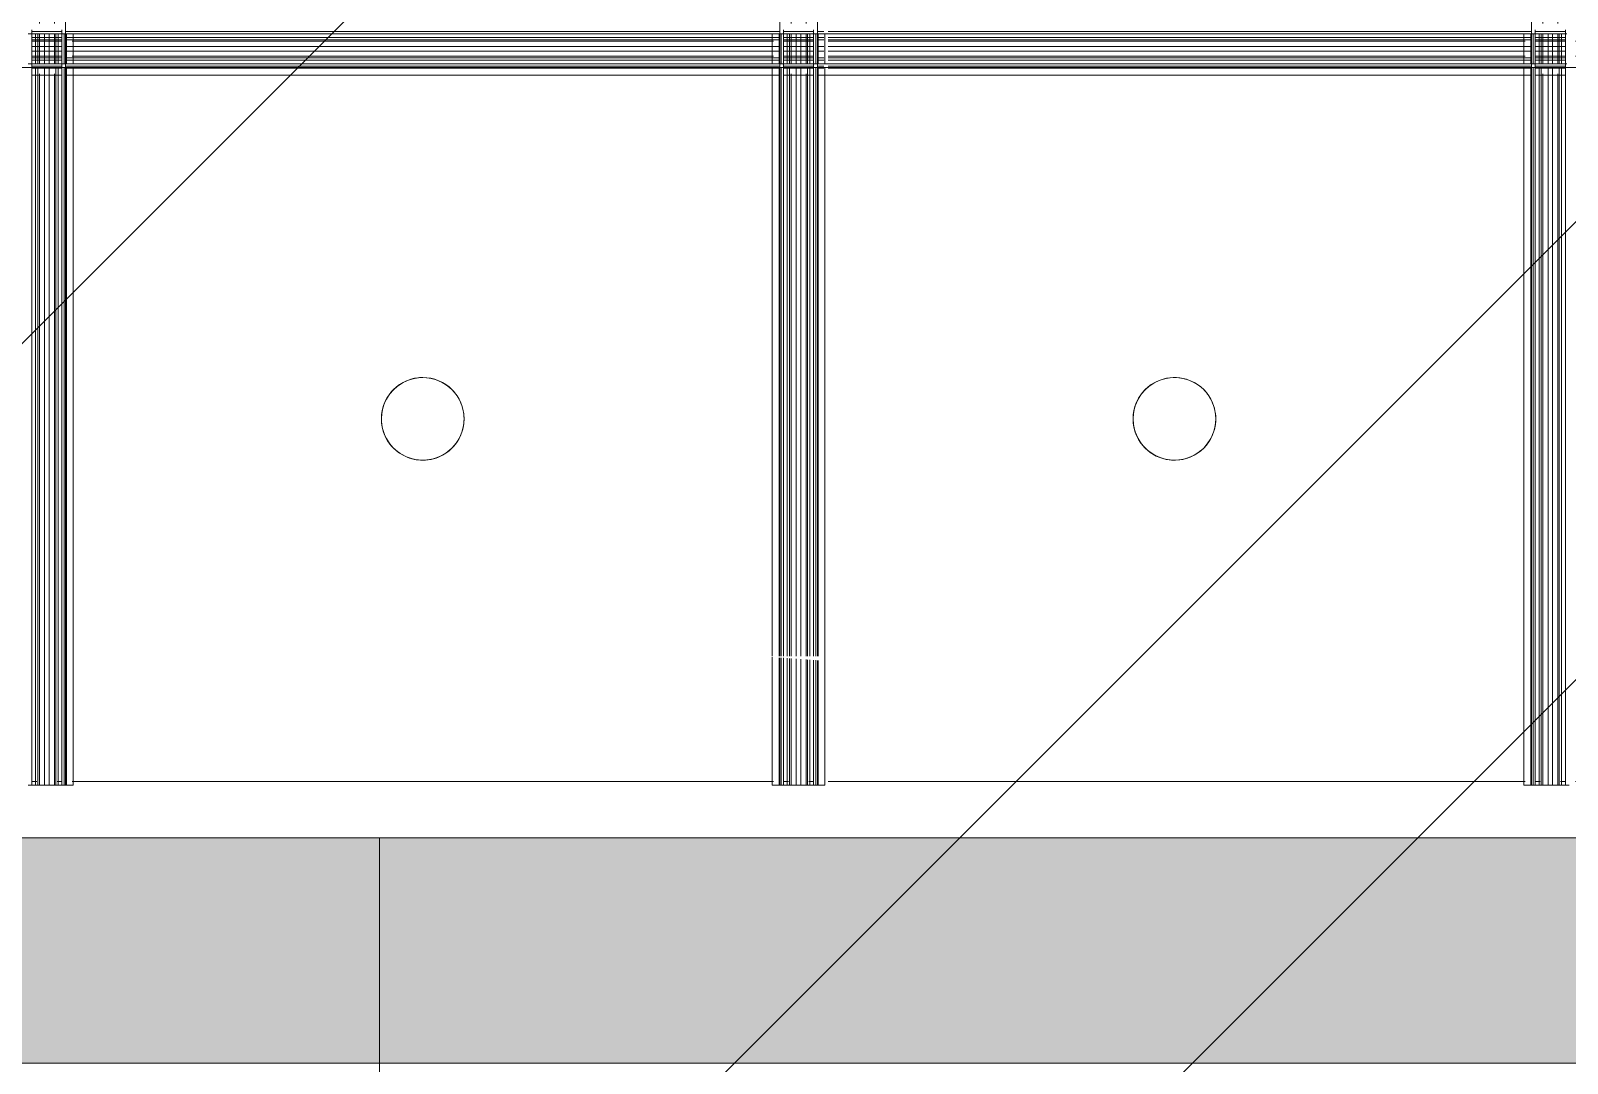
# Model space of a CAD drawing. Header units: millimetres. Extents: x -57519 to 497916, y -349472 to 446842.
# Drawn here: x 321881 to 323925, y 31307 to 32681 of the extents above; entities that cross this region are included whole.
import ezdxf

# ---------------------------------------------------------------- set-up
doc = ezdxf.new("R2010")
doc.units = ezdxf.units.MM
for name, color, linetype, lineweight in [('A-CLNG', 13, 'Continuous', 5), ('A-DETL-GENF', 92, 'Continuous', 5), ('A-FLOR', 192, 'Continuous', 5), ('A-GLAZ-CURT', 52, 'Continuous', 20), ('A-WALL', 113, 'Continuous', 20), ('A-WALL-PATT', 111, 'Continuous', 20), ('E-LITE-EQPM', 33, 'Continuous', 5)]:
    doc.layers.add(name, color=color, linetype=linetype, lineweight=lineweight)

# ---------------------------------------------------------------- blocks, each defined once
blk = doc.blocks.new('DLN_Face Base lighting-01 - 110mm _R_-V203-SITE COVERAGE')
at = {"layer": 'E-LITE-EQPM'}
for start, end in [(105, 180), (120, 150), (90, 120), (15, 105), (65.7587, 90), (30, 60), (150, 165), (360, 30), (165, 180), (360, 15), (180, 195), (180, 195), (195, 225), (195, 225), (300, 360), (330, 360), (225, 255), (225, 270), (270, 315), (315, 330), (255, 294.2413)]:
    blk.add_arc((0, 0), 55, start, end, dxfattribs=at)
blk = doc.blocks.new('DLN_Face Base lighting-01 - 110mm _R_-V204-SITE COVERAGE')
at = {"layer": 'E-LITE-EQPM'}
for start, end in [(360, 180), (120, 150), (30, 120), (150, 180), (360, 30), (180, 210), (180, 360), (300, 360), (210, 225), (225, 300)]:
    blk.add_arc((0, 0), 55, start, end, dxfattribs=at)
blk = doc.blocks.new('System Panel - C4 Expanded Metal Mesh-V371-SITE COVERAGE')
at = {"layer": 'A-GLAZ-CURT', "lineweight": 5}
for p, q in [((72149.3, 32637.5), (72149.3, 32644)), ((72149.3, 32644), (72149.3, 32637.5)), ((72152.8, 32647.5), (72159.3, 32647.5)), ((72159.3, 32647.5), (72152.8, 32647.5)), ((72172.8, 32647.5), (73105.8, 32647.5)), ((73105.8, 32647.5), (72172.8, 32647.5)), ((73119.3, 32647.5), (73125.8, 32647.5)), ((73125.8, 32647.5), (73119.3, 32647.5)), ((73129.3, 32644), (73129.3, 32637.5)), ((73129.3, 32637.5), (73129.3, 32644)), ((72149.3, 31682.5), (72149.3, 32624)), ((72149.3, 32624), (72149.3, 31682.5)), ((73129.3, 32624), (73129.3, 31682.5)), ((73129.3, 31682.5), (73129.3, 32624)), ((72159.3, 31682.5), (72152.8, 31682.5)), ((72152.8, 31682.5), (72159.3, 31682.5)), ((73105.8, 31682.5), (72172.8, 31682.5)), ((72172.8, 31682.5), (73105.8, 31682.5)), ((73125.8, 31682.5), (73119.3, 31682.5)), ((73119.3, 31682.5), (73125.8, 31682.5))]:
    blk.add_line(p, q, dxfattribs=at)
for start, end in [(0, 180), (30, 135), (135, 180), (0, 30), (180, 0), (180, 225), (285, 0), (225, 285)]:
    blk.add_arc((72639.3, 32165), 55, start, end, dxfattribs=at)
blk = doc.blocks.new('System Panel - C4 Expanded Metal Mesh-V372-SITE COVERAGE')
at = {"layer": 'A-GLAZ-CURT', "lineweight": 5}
for p, q in [((72149.3, 33707.5), (72149.3, 33732.5)), ((72149.3, 33732.5), (72149.3, 33707.5)), ((73129.3, 33732.5), (73129.3, 33707.5)), ((73129.3, 33707.5), (73129.3, 33732.5)), ((72149.3, 33632.5), (72149.3, 33707.5)), ((72149.3, 33707.5), (72149.3, 33632.5)), ((73129.3, 33707.5), (73129.3, 33632.5)), ((73129.3, 33632.5), (73129.3, 33707.5)), ((72149.3, 32691), (72149.3, 33632.5)), ((72149.3, 33632.5), (72149.3, 32691)), ((73129.3, 33632.5), (73129.3, 32691)), ((73129.3, 32691), (73129.3, 33632.5)), ((72149.3, 32671), (72149.3, 32677.5)), ((72149.3, 32677.5), (72149.3, 32671)), ((72159.3, 32667.5), (72152.8, 32667.5)), ((72152.8, 32667.5), (72159.3, 32667.5)), ((73105.8, 32667.5), (72172.8, 32667.5)), ((72172.8, 32667.5), (73105.8, 32667.5)), ((73125.8, 32667.5), (73119.3, 32667.5)), ((73119.3, 32667.5), (73125.8, 32667.5)), ((73129.3, 32677.5), (73129.3, 32671)), ((73129.3, 32671), (73129.3, 32677.5))]:
    blk.add_line(p, q, dxfattribs=at)
for start, end in [(0, 180), (0, 180), (180, 0), (180, 0)]:
    blk.add_arc((72639.3, 33150), 55, start, end, dxfattribs=at)
blk = doc.blocks.new('System Panel - C4 Expanded Metal Mesh-V373-SITE COVERAGE')
at = {"layer": 'A-GLAZ-CURT', "lineweight": 5}
for p, q in [((73149.3, 32637.5), (73149.3, 32644)), ((73149.3, 32644), (73149.3, 32637.5)), ((73152.8, 32647.5), (73159.3, 32647.5)), ((73159.3, 32647.5), (73152.8, 32647.5)), ((73172.8, 32647.5), (74105.8, 32647.5)), ((74105.8, 32647.5), (73172.8, 32647.5)), ((74119.3, 32647.5), (74125.8, 32647.5)), ((74125.8, 32647.5), (74119.3, 32647.5)), ((74129.3, 32644), (74129.3, 32637.5)), ((74129.3, 32637.5), (74129.3, 32644)), ((73149.3, 31682.5), (73149.3, 32624)), ((73149.3, 32624), (73149.3, 31682.5)), ((74129.3, 32624), (74129.3, 31849.1)), ((74129.3, 31849.1), (74129.3, 32624)), ((74129.3, 31846.1), (74129.3, 31682.5)), ((74129.3, 31682.5), (74129.3, 31846.1)), ((73159.3, 31682.5), (73152.8, 31682.5)), ((73152.8, 31682.5), (73159.3, 31682.5)), ((74105.8, 31682.5), (73172.8, 31682.5)), ((73172.8, 31682.5), (74105.8, 31682.5)), ((74125.8, 31682.5), (74119.3, 31682.5)), ((74119.3, 31682.5), (74125.8, 31682.5))]:
    blk.add_line(p, q, dxfattribs=at)
for start, end in [(0, 180), (0, 180), (180, 0), (180, 0)]:
    blk.add_arc((73639.3, 32165), 55, start, end, dxfattribs=at)
blk = doc.blocks.new('System Panel - C4 Expanded Metal Mesh-V370-SITE COVERAGE')
at = {"layer": 'A-GLAZ-CURT', "lineweight": 5}
for p, q in [((69149.3, 33707.5), (69149.3, 33732.5)), ((69149.3, 33732.5), (69149.3, 33707.5)), ((70129.3, 33732.5), (70129.3, 33707.5)), ((70129.3, 33707.5), (70129.3, 33732.5)), ((69149.3, 33632.5), (69149.3, 33707.5)), ((69149.3, 33707.5), (69149.3, 33632.5)), ((70129.3, 33707.5), (70129.3, 33632.5)), ((70129.3, 33632.5), (70129.3, 33707.5)), ((69149.3, 32691), (69149.3, 33632.5)), ((69149.3, 33632.5), (69149.3, 32691)), ((70129.3, 33632.5), (70129.3, 32691)), ((70129.3, 32691), (70129.3, 33632.5)), ((69149.3, 32671), (69149.3, 32677.5)), ((69149.3, 32677.5), (69149.3, 32671)), ((69159.3, 32667.5), (69152.8, 32667.5)), ((69152.8, 32667.5), (69159.3, 32667.5)), ((70105.8, 32667.5), (69172.8, 32667.5)), ((69172.8, 32667.5), (70105.8, 32667.5)), ((70125.8, 32667.5), (70119.3, 32667.5)), ((70119.3, 32667.5), (70125.8, 32667.5)), ((70129.3, 32677.5), (70129.3, 32671)), ((70129.3, 32671), (70129.3, 32677.5))]:
    blk.add_line(p, q, dxfattribs=at)
for start, end in [(0, 180), (0, 180), (180, 0), (180, 0)]:
    blk.add_arc((69639.3, 33150), 55, start, end, dxfattribs=at)
blk = doc.blocks.new('System Panel - C4 Expanded Metal Mesh-V374-SITE COVERAGE')
at = {"layer": 'A-GLAZ-CURT', "lineweight": 5}
for p, q in [((74149.3, 32637.5), (74149.3, 32644)), ((74149.3, 32644), (74149.3, 32637.5)), ((74152.8, 32647.5), (74159.3, 32647.5)), ((74159.3, 32647.5), (74152.8, 32647.5)), ((74178.5, 32647.5), (75105.8, 32647.5)), ((75105.8, 32647.5), (74178.5, 32647.5)), ((75119.3, 32647.5), (75125.8, 32647.5)), ((75125.8, 32647.5), (75119.3, 32647.5)), ((75129.3, 32644), (75129.3, 32637.5)), ((75129.3, 32637.5), (75129.3, 32644)), ((74149.3, 31849.1), (74149.3, 32624)), ((74149.3, 32624), (74149.3, 31849.1)), ((75129.3, 32624), (75129.3, 31682.5)), ((75129.3, 31682.5), (75129.3, 32624)), ((74149.3, 31682.5), (74149.3, 31844.7)), ((74149.3, 31844.7), (74149.3, 31682.5)), ((74159.3, 31682.5), (74152.8, 31682.5)), ((74152.8, 31682.5), (74159.3, 31682.5)), ((75105.8, 31682.5), (74178.5, 31682.5)), ((74178.5, 31682.5), (75105.8, 31682.5)), ((75125.8, 31682.5), (75119.3, 31682.5)), ((75119.3, 31682.5), (75125.8, 31682.5))]:
    blk.add_line(p, q, dxfattribs=at)
for start, end in [(0, 180), (0, 180), (180, 0), (180, 0)]:
    blk.add_arc((74639.3, 32165), 55, start, end, dxfattribs=at)
blk = doc.blocks.new('System Panel - C4 Expanded Metal Mesh-V375-SITE COVERAGE')
at = {"layer": 'A-GLAZ-CURT', "lineweight": 5}
for p, q in [((74149.3, 33707.5), (74149.3, 33732.5)), ((74149.3, 33732.5), (74149.3, 33707.5)), ((75129.3, 33732.5), (75129.3, 33707.5)), ((75129.3, 33707.5), (75129.3, 33732.5)), ((74149.3, 33632.5), (74149.3, 33707.5)), ((74149.3, 33707.5), (74149.3, 33632.5)), ((75129.3, 33707.5), (75129.3, 33632.5)), ((75129.3, 33632.5), (75129.3, 33707.5)), ((74149.3, 32691), (74149.3, 33632.5)), ((74149.3, 33632.5), (74149.3, 32691)), ((75129.3, 33632.5), (75129.3, 32691)), ((75129.3, 32691), (75129.3, 33632.5)), ((74149.3, 32671), (74149.3, 32677.5)), ((74149.3, 32677.5), (74149.3, 32671)), ((74159.3, 32667.5), (74152.8, 32667.5)), ((74152.8, 32667.5), (74159.3, 32667.5)), ((75105.8, 32667.5), (74178.5, 32667.5)), ((74178.5, 32667.5), (75105.8, 32667.5)), ((75125.8, 32667.5), (75119.3, 32667.5)), ((75119.3, 32667.5), (75125.8, 32667.5)), ((75129.3, 32677.5), (75129.3, 32671)), ((75129.3, 32671), (75129.3, 32677.5))]:
    blk.add_line(p, q, dxfattribs=at)
for start, end in [(360, 180), (0, 180), (180, 0), (180, 0)]:
    blk.add_arc((74639.3, 33150), 55, start, end, dxfattribs=at)
blk = doc.blocks.new('System Panel - C4 Expanded Metal Mesh-V376-SITE COVERAGE')
at = {"layer": 'A-GLAZ-CURT', "lineweight": 5}
for p, q in [((75149.3, 32637.5), (75149.3, 32644)), ((75149.3, 32644), (75149.3, 32637.5)), ((75152.8, 32647.5), (75159.3, 32647.5)), ((75159.3, 32647.5), (75152.8, 32647.5)), ((75172.8, 32647.5), (75889.3, 32647.5)), ((75889.3, 32647.5), (75172.8, 32647.5)), ((75149.3, 31682.5), (75149.3, 32624)), ((75149.3, 32624), (75149.3, 31682.5)), ((75159.3, 31682.5), (75152.8, 31682.5)), ((75152.8, 31682.5), (75159.3, 31682.5)), ((75297.5, 31682.5), (75172.8, 31682.5)), ((75172.8, 31682.5), (75297.5, 31682.5)), ((75889.3, 31682.5), (75301.8, 31682.5)), ((75301.8, 31682.5), (75889.3, 31682.5))]:
    blk.add_line(p, q, dxfattribs=at)
for start, end in [(0, 180), (0, 180), (180, 0), (180, 0)]:
    blk.add_arc((75639.3, 32165), 55, start, end, dxfattribs=at)
blk = doc.blocks.new('System Panel - C4 Expanded Metal Mesh-V377-SITE COVERAGE')
at = {"layer": 'A-GLAZ-CURT', "lineweight": 5}
for p, q in [((75149.3, 33707.5), (75149.3, 33732.5)), ((75149.3, 33732.5), (75149.3, 33707.5)), ((75149.3, 33632.5), (75149.3, 33707.5)), ((75149.3, 33707.5), (75149.3, 33632.5)), ((75149.3, 32691), (75149.3, 33632.5)), ((75149.3, 33632.5), (75149.3, 32691)), ((75149.3, 32671), (75149.3, 32677.5)), ((75149.3, 32677.5), (75149.3, 32671)), ((75159.3, 32667.5), (75152.8, 32667.5)), ((75152.8, 32667.5), (75159.3, 32667.5)), ((75581.9, 32667.5), (75172.8, 32667.5)), ((75172.8, 32667.5), (75581.9, 32667.5)), ((75889.3, 32667.5), (75582.6, 32667.5)), ((75582.6, 32667.5), (75889.3, 32667.5))]:
    blk.add_line(p, q, dxfattribs=at)
for start, end in [(360, 180), (0, 180), (180, 0), (180, 0)]:
    blk.add_arc((75639.3, 33150), 55, start, end, dxfattribs=at)
blk = doc.blocks.new('Ceilings 8 - Ceilings 8-14169185-SITE COVERAGE')
at = {"layer": 'A-CLNG'}
for p, q in [((73164.3, 31677.5), (73164.3, 33732.5)), ((74114.3, 31849.1), (74114.3, 33732.5)), ((74164.3, 31849.1), (74164.3, 33732.5)), ((75114.3, 31677.5), (75114.3, 33732.5)), ((73114.3, 32677.5), (73164.3, 32677.5)), ((73164.3, 32677.5), (73114.3, 32677.5)), ((73119.3, 32632.5), (73119.3, 32682.5)), ((73119.3, 32632.5), (73119.3, 32682.5)), ((73125.8, 32680.5), (73119.3, 32680.5)), ((73125.8, 32672.5), (73119.3, 32672.5)), ((73119.3, 32669.5), (73159.3, 32669.5)), ((73125.8, 32669.5), (73119.3, 32669.5)), ((73125.8, 32667.5), (73119.3, 32667.5)), ((73125.8, 32667.5), (73119.3, 32667.5)), ((73124.3, 32671), (73124.3, 32677.5)), ((73124.3, 32644), (73124.3, 32671)), ((73124.3, 32667.5), (73124.3, 32647.5)), ((73152.8, 32680.5), (73125.8, 32680.5)), ((73152.8, 32672.5), (73125.8, 32672.5)), ((73152.8, 32669.5), (73125.8, 32669.5)), ((73152.8, 32667.5), (73125.8, 32667.5)), ((73127.3, 32637.5), (73127.3, 32677.5)), ((73127.3, 32671), (73127.3, 32677.5)), ((73127.3, 32644), (73127.3, 32671)), ((73129.3, 32671), (73129.3, 32677.5)), ((73129.3, 32671), (73129.3, 32677.5)), ((73149.3, 32672.5), (73129.3, 32672.5)), ((73129.3, 32644), (73129.3, 32671)), ((73129.3, 32647.5), (73129.3, 32667.5)), ((73149.3, 32667.5), (73129.3, 32667.5)), ((73136.3, 32671), (73136.3, 32677.5)), ((73136.3, 32637.5), (73136.3, 32677.5)), ((73136.3, 32647.5), (73136.3, 32667.5)), ((73142.3, 32637.5), (73142.3, 32677.5)), ((73142.3, 32671), (73142.3, 32677.5)), ((73142.3, 32647.5), (73142.3, 32667.5)), ((73149.3, 32671), (73149.3, 32677.5)), ((73149.3, 32671), (73149.3, 32677.5)), ((73149.3, 32644), (73149.3, 32671)), ((73149.3, 32647.5), (73149.3, 32667.5)), ((73151.3, 32677.5), (73151.3, 32637.5)), ((73151.3, 32671), (73151.3, 32677.5)), ((73151.3, 32644), (73151.3, 32671)), ((73159.3, 32680.5), (73152.8, 32680.5)), ((73159.3, 32672.5), (73152.8, 32672.5)), ((73159.3, 32669.5), (73152.8, 32669.5)), ((73159.3, 32667.5), (73152.8, 32667.5)), ((73159.3, 32667.5), (73152.8, 32667.5)), ((73154.3, 32671), (73154.3, 32677.5)), ((73154.3, 32644), (73154.3, 32671)), ((73154.3, 32647.5), (73154.3, 32667.5)), ((73159.3, 32682.5), (73159.3, 32632.5)), ((73159.3, 32632.5), (73159.3, 32682.5)), ((73162.3, 32671), (73162.3, 32677.5)), ((73162.3, 32644), (73162.3, 32671)), ((73172.8, 32680.5), (73164.3, 32680.5)), ((73164.3, 32637.5), (73164.3, 32677.5)), ((73164.3, 32637.5), (73164.3, 32677.5)), ((73164.3, 32637.5), (73164.3, 32677.5)), ((73164.3, 32677.5), (74114.3, 32677.5)), ((74114.3, 32677.5), (73164.3, 32677.5)), ((73172.8, 32672.5), (73164.3, 32672.5)), ((73164.3, 32669.5), (73172.8, 32669.5)), ((73165.3, 32637.5), (73165.3, 32677.5)), ((74105.8, 32680.5), (73172.8, 32680.5)), ((74105.8, 32672.5), (73172.8, 32672.5)), ((74105.8, 32672.5), (73172.8, 32672.5)), ((73172.8, 32669.5), (74105.8, 32669.5)), ((74105.8, 32669.5), (73172.8, 32669.5)), ((74105.8, 32667.5), (73172.8, 32667.5)), ((74105.8, 32667.5), (73172.8, 32667.5)), ((73174.3, 32637.5), (73174.3, 32677.5)), ((74104.3, 32677.5), (74104.3, 32637.5)), ((74114.3, 32680.5), (74105.8, 32680.5)), ((74114.3, 32672.5), (74105.8, 32672.5)), ((74105.8, 32669.5), (74114.3, 32669.5)), ((74113.3, 32677.5), (74113.3, 32637.5)), ((74114.3, 32637.5), (74114.3, 32677.5)), ((74114.3, 32637.5), (74114.3, 32677.5)), ((74114.3, 32637.5), (74114.3, 32677.5)), ((74114.3, 32677.5), (74164.3, 32677.5)), ((74164.3, 32677.5), (74114.3, 32677.5)), ((74116.3, 32671), (74116.3, 32677.5)), ((74116.3, 32644), (74116.3, 32671)), ((74119.3, 32632.5), (74119.3, 32682.5)), ((74119.3, 32632.5), (74119.3, 32682.5)), ((74125.8, 32680.5), (74119.3, 32680.5)), ((74125.8, 32672.5), (74119.3, 32672.5)), ((74119.3, 32669.5), (74159.3, 32669.5)), ((74125.8, 32669.5), (74119.3, 32669.5)), ((74125.8, 32667.5), (74119.3, 32667.5)), ((74125.8, 32667.5), (74119.3, 32667.5)), ((74124.3, 32671), (74124.3, 32677.5)), ((74124.3, 32644), (74124.3, 32671)), ((74124.3, 32667.5), (74124.3, 32647.5)), ((74152.8, 32680.5), (74125.8, 32680.5)), ((74152.8, 32672.5), (74125.8, 32672.5)), ((74152.8, 32669.5), (74125.8, 32669.5)), ((74152.8, 32667.5), (74125.8, 32667.5)), ((74127.3, 32637.5), (74127.3, 32677.5)), ((74127.3, 32671), (74127.3, 32677.5)), ((74127.3, 32644), (74127.3, 32671)), ((74129.3, 32671), (74129.3, 32677.5)), ((74129.3, 32671), (74129.3, 32677.5)), ((74149.3, 32672.5), (74129.3, 32672.5)), ((74129.3, 32644), (74129.3, 32671)), ((74129.3, 32647.5), (74129.3, 32667.5)), ((74149.3, 32667.5), (74129.3, 32667.5)), ((74136.3, 32671), (74136.3, 32677.5)), ((74136.3, 32637.5), (74136.3, 32677.5)), ((74136.3, 32647.5), (74136.3, 32667.5)), ((74142.3, 32637.5), (74142.3, 32677.5)), ((74142.3, 32671), (74142.3, 32677.5)), ((74142.3, 32647.5), (74142.3, 32667.5)), ((74149.3, 32671), (74149.3, 32677.5)), ((74149.3, 32671), (74149.3, 32677.5)), ((74149.3, 32644), (74149.3, 32671)), ((74149.3, 32647.5), (74149.3, 32667.5)), ((74151.3, 32677.5), (74151.3, 32637.5)), ((74151.3, 32671), (74151.3, 32677.5)), ((74151.3, 32644), (74151.3, 32671)), ((74159.3, 32680.5), (74152.8, 32680.5)), ((74159.3, 32672.5), (74152.8, 32672.5)), ((74159.3, 32669.5), (74152.8, 32669.5)), ((74159.3, 32667.5), (74152.8, 32667.5)), ((74159.3, 32667.5), (74152.8, 32667.5)), ((74154.3, 32671), (74154.3, 32677.5)), ((74154.3, 32644), (74154.3, 32671)), ((74154.3, 32647.5), (74154.3, 32667.5)), ((74159.3, 32682.5), (74159.3, 32632.5)), ((74159.3, 32632.5), (74159.3, 32682.5)), ((74162.3, 32671), (74162.3, 32677.5)), ((74162.3, 32644), (74162.3, 32671)), ((74172.8, 32680.5), (74164.3, 32680.5)), ((74164.3, 32637.5), (74164.3, 32677.5)), ((74164.3, 32637.5), (74164.3, 32677.5)), ((74164.3, 32637.5), (74164.3, 32677.5)), ((74164.3, 32677.5), (75114.3, 32677.5)), ((75114.3, 32677.5), (74164.3, 32677.5)), ((74172.8, 32672.5), (74164.3, 32672.5)), ((74164.3, 32669.5), (74172.8, 32669.5)), ((74165.3, 32637.5), (74165.3, 32677.5)), ((74174.3, 32637.5), (74174.3, 32677.5)), ((75105.8, 32680.5), (74178.5, 32680.5)), ((75105.8, 32672.5), (74178.5, 32672.5)), ((75105.8, 32672.5), (74178.5, 32672.5)), ((74178.5, 32669.5), (75105.8, 32669.5)), ((75105.8, 32669.5), (74178.5, 32669.5)), ((75105.8, 32667.5), (74178.5, 32667.5)), ((75105.8, 32667.5), (74178.5, 32667.5)), ((75104.3, 32677.5), (75104.3, 32637.5)), ((75114.3, 32680.5), (75105.8, 32680.5)), ((75114.3, 32672.5), (75105.8, 32672.5)), ((75105.8, 32669.5), (75114.3, 32669.5)), ((75113.3, 32677.5), (75113.3, 32637.5)), ((75114.3, 32637.5), (75114.3, 32677.5)), ((75114.3, 32637.5), (75114.3, 32677.5)), ((75114.3, 32637.5), (75114.3, 32677.5)), ((75114.3, 32677.5), (75161.4, 32677.5)), ((75161.4, 32677.5), (75114.3, 32677.5)), ((75116.3, 32671), (75116.3, 32677.5)), ((75116.3, 32644), (75116.3, 32671)), ((75119.3, 32632.5), (75119.3, 32682.5)), ((75119.3, 32632.5), (75119.3, 32682.5)), ((75125.8, 32680.5), (75119.3, 32680.5)), ((75125.8, 32672.5), (75119.3, 32672.5)), ((75119.3, 32669.5), (75159.3, 32669.5)), ((75125.8, 32669.5), (75119.3, 32669.5)), ((75125.8, 32667.5), (75119.3, 32667.5)), ((75125.8, 32667.5), (75119.3, 32667.5)), ((75124.3, 32671), (75124.3, 32677.5)), ((75124.3, 32644), (75124.3, 32671)), ((75124.3, 32667.5), (75124.3, 32647.5)), ((75152.8, 32680.5), (75125.8, 32680.5)), ((75152.8, 32672.5), (75125.8, 32672.5)), ((75152.8, 32669.5), (75125.8, 32669.5)), ((75152.8, 32667.5), (75125.8, 32667.5)), ((75127.3, 32637.5), (75127.3, 32677.5)), ((75127.3, 32671), (75127.3, 32677.5)), ((75127.3, 32644), (75127.3, 32671)), ((75129.3, 32671), (75129.3, 32677.5)), ((75129.3, 32671), (75129.3, 32677.5)), ((75149.3, 32672.5), (75129.3, 32672.5)), ((75129.3, 32644), (75129.3, 32671)), ((75129.3, 32647.5), (75129.3, 32667.5)), ((75149.3, 32667.5), (75129.3, 32667.5)), ((75136.3, 32671), (75136.3, 32677.5)), ((75136.3, 32637.5), (75136.3, 32677.5)), ((75136.3, 32647.5), (75136.3, 32667.5)), ((75142.3, 32637.5), (75142.3, 32677.5)), ((75142.3, 32671), (75142.3, 32677.5)), ((75142.3, 32647.5), (75142.3, 32667.5)), ((75149.3, 32671), (75149.3, 32677.5)), ((75149.3, 32671), (75149.3, 32677.5)), ((75149.3, 32644), (75149.3, 32671)), ((75149.3, 32647.5), (75149.3, 32667.5)), ((75151.3, 32677.5), (75151.3, 32637.5)), ((75151.3, 32671), (75151.3, 32677.5)), ((75151.3, 32644), (75151.3, 32671)), ((75159.3, 32680.5), (75152.8, 32680.5)), ((75159.3, 32672.5), (75152.8, 32672.5)), ((75159.3, 32669.5), (75152.8, 32669.5)), ((75159.3, 32667.5), (75152.8, 32667.5)), ((75159.3, 32667.5), (75152.8, 32667.5)), ((75154.3, 32671), (75154.3, 32677.5)), ((75154.3, 32644), (75154.3, 32671)), ((75154.3, 32647.5), (75154.3, 32667.5)), ((75159.3, 32682.5), (75159.3, 32632.5)), ((75159.3, 32632.5), (75159.3, 32682.5)), ((73159.3, 32660.5), (73119.3, 32660.5)), ((73125.8, 32660.5), (73119.3, 32660.5)), ((73125.8, 32654.5), (73119.3, 32654.5)), ((73159.3, 32654.5), (73119.3, 32654.5)), ((73125.8, 32647.5), (73119.3, 32647.5)), ((73125.8, 32647.5), (73119.3, 32647.5)), ((73159.3, 32645.5), (73119.3, 32645.5)), ((73125.8, 32645.5), (73119.3, 32645.5)), ((73124.3, 32637.5), (73124.3, 32644)), ((73152.8, 32647.5), (73125.8, 32647.5)), ((73152.8, 32645.5), (73125.8, 32645.5)), ((73127.3, 32637.5), (73127.3, 32644)), ((73149.3, 32660.5), (73129.3, 32660.5)), ((73149.3, 32654.5), (73129.3, 32654.5)), ((73149.3, 32647.5), (73129.3, 32647.5)), ((73129.3, 32637.5), (73129.3, 32644)), ((73129.3, 32637.5), (73129.3, 32644)), ((73136.3, 32637.5), (73136.3, 32644)), ((73142.3, 32637.5), (73142.3, 32644)), ((73149.3, 32637.5), (73149.3, 32644)), ((73149.3, 32637.5), (73149.3, 32644)), ((73151.3, 32637.5), (73151.3, 32644)), ((73159.3, 32660.5), (73152.8, 32660.5)), ((73159.3, 32654.5), (73152.8, 32654.5)), ((73159.3, 32647.5), (73152.8, 32647.5)), ((73159.3, 32647.5), (73152.8, 32647.5)), ((73159.3, 32645.5), (73152.8, 32645.5)), ((73154.3, 32637.5), (73154.3, 32644)), ((73162.3, 32637.5), (73162.3, 32644)), ((73172.8, 32660.5), (73164.3, 32660.5)), ((73172.8, 32654.5), (73164.3, 32654.5)), ((73172.8, 32645.5), (73164.3, 32645.5)), ((74105.8, 32660.5), (73172.8, 32660.5)), ((74105.8, 32660.5), (73172.8, 32660.5)), ((74105.8, 32654.5), (73172.8, 32654.5)), ((74105.8, 32654.5), (73172.8, 32654.5)), ((74105.8, 32647.5), (73172.8, 32647.5)), ((74105.8, 32647.5), (73172.8, 32647.5)), ((74105.8, 32645.5), (73172.8, 32645.5)), ((74105.8, 32645.5), (73172.8, 32645.5)), ((74114.3, 32660.5), (74105.8, 32660.5)), ((74114.3, 32654.5), (74105.8, 32654.5)), ((74114.3, 32645.5), (74105.8, 32645.5)), ((74116.3, 32637.5), (74116.3, 32644)), ((74159.3, 32660.5), (74119.3, 32660.5)), ((74125.8, 32660.5), (74119.3, 32660.5)), ((74125.8, 32654.5), (74119.3, 32654.5)), ((74159.3, 32654.5), (74119.3, 32654.5)), ((74125.8, 32647.5), (74119.3, 32647.5)), ((74125.8, 32647.5), (74119.3, 32647.5)), ((74159.3, 32645.5), (74119.3, 32645.5)), ((74125.8, 32645.5), (74119.3, 32645.5)), ((74124.3, 32637.5), (74124.3, 32644)), ((74152.8, 32647.5), (74125.8, 32647.5)), ((74152.8, 32645.5), (74125.8, 32645.5)), ((74127.3, 32637.5), (74127.3, 32644)), ((74149.3, 32660.5), (74129.3, 32660.5)), ((74149.3, 32654.5), (74129.3, 32654.5)), ((74149.3, 32647.5), (74129.3, 32647.5)), ((74129.3, 32637.5), (74129.3, 32644)), ((74129.3, 32637.5), (74129.3, 32644)), ((74136.3, 32637.5), (74136.3, 32644)), ((74142.3, 32637.5), (74142.3, 32644)), ((74149.3, 32637.5), (74149.3, 32644)), ((74149.3, 32637.5), (74149.3, 32644)), ((74151.3, 32637.5), (74151.3, 32644)), ((74159.3, 32660.5), (74152.8, 32660.5)), ((74159.3, 32654.5), (74152.8, 32654.5)), ((74159.3, 32647.5), (74152.8, 32647.5)), ((74159.3, 32647.5), (74152.8, 32647.5)), ((74159.3, 32645.5), (74152.8, 32645.5)), ((74154.3, 32637.5), (74154.3, 32644)), ((74162.3, 32637.5), (74162.3, 32644)), ((74172.8, 32660.5), (74164.3, 32660.5)), ((74172.8, 32654.5), (74164.3, 32654.5)), ((74172.8, 32645.5), (74164.3, 32645.5)), ((75105.8, 32660.5), (74178.5, 32660.5)), ((75105.8, 32660.5), (74178.5, 32660.5)), ((75105.8, 32654.5), (74178.5, 32654.5)), ((75105.8, 32654.5), (74178.5, 32654.5)), ((75105.8, 32647.5), (74178.5, 32647.5)), ((75105.8, 32647.5), (74178.5, 32647.5)), ((75105.8, 32645.5), (74178.5, 32645.5)), ((75105.8, 32645.5), (74178.5, 32645.5)), ((75114.3, 32660.5), (75105.8, 32660.5)), ((75114.3, 32654.5), (75105.8, 32654.5)), ((75114.3, 32645.5), (75105.8, 32645.5)), ((75116.3, 32637.5), (75116.3, 32644)), ((75159.3, 32660.5), (75119.3, 32660.5)), ((75125.8, 32660.5), (75119.3, 32660.5)), ((75125.8, 32654.5), (75119.3, 32654.5)), ((75159.3, 32654.5), (75119.3, 32654.5)), ((75125.8, 32647.5), (75119.3, 32647.5)), ((75125.8, 32647.5), (75119.3, 32647.5)), ((75159.3, 32645.5), (75119.3, 32645.5)), ((75125.8, 32645.5), (75119.3, 32645.5)), ((75124.3, 32637.5), (75124.3, 32644)), ((75152.8, 32647.5), (75125.8, 32647.5)), ((75152.8, 32645.5), (75125.8, 32645.5)), ((75127.3, 32637.5), (75127.3, 32644)), ((75149.3, 32660.5), (75129.3, 32660.5)), ((75149.3, 32654.5), (75129.3, 32654.5)), ((75149.3, 32647.5), (75129.3, 32647.5)), ((75129.3, 32637.5), (75129.3, 32644)), ((75129.3, 32637.5), (75129.3, 32644)), ((75136.3, 32637.5), (75136.3, 32644)), ((75142.3, 32637.5), (75142.3, 32644)), ((75149.3, 32637.5), (75149.3, 32644)), ((75149.3, 32637.5), (75149.3, 32644)), ((75151.3, 32637.5), (75151.3, 32644)), ((75159.3, 32660.5), (75152.8, 32660.5)), ((75159.3, 32654.5), (75152.8, 32654.5)), ((75159.3, 32647.5), (75152.8, 32647.5)), ((75159.3, 32647.5), (75152.8, 32647.5)), ((75159.3, 32645.5), (75152.8, 32645.5)), ((75154.3, 32637.5), (75154.3, 32644)), ((75889.3, 32632.5), (67426.8, 32632.5)), ((73164.3, 32637.5), (73114.3, 32637.5)), ((73164.3, 32637.5), (73114.3, 32637.5)), ((73125.8, 32642.5), (73119.3, 32642.5)), ((73125.8, 32634.5), (73119.3, 32634.5)), ((73119.3, 31677.5), (73119.3, 32632.5)), ((73119.3, 31677.5), (73119.3, 32632.5)), ((73159.3, 32632.5), (73119.3, 32632.5)), ((73159.3, 32632.5), (73119.3, 32632.5)), ((73159.3, 32632.5), (73119.3, 32632.5)), ((73119.3, 32631.5), (73159.3, 32631.5)), ((73124.3, 32624), (73124.3, 32632.5)), ((73124.3, 32624), (73124.3, 31688)), ((73124.3, 31677.5), (73124.3, 32624)), ((73152.8, 32642.5), (73125.8, 32642.5)), ((73152.8, 32634.5), (73125.8, 32634.5)), ((73127.3, 32624), (73127.3, 32632.5)), ((73127.3, 31677.5), (73127.3, 32624)), ((73127.3, 31677.5), (73127.3, 32624)), ((73129.3, 32642.5), (73149.3, 32642.5)), ((73129.3, 31677.5), (73129.3, 32624)), ((73129.3, 31682.5), (73129.3, 32624)), ((73136.3, 32624), (73136.3, 32632.5)), ((73136.3, 31677.5), (73136.3, 32624)), ((73136.3, 31677.5), (73136.3, 32624)), ((73142.3, 32624), (73142.3, 32632.5)), ((73142.3, 31677.5), (73142.3, 32624)), ((73142.3, 31677.5), (73142.3, 32624)), ((73149.3, 31682.5), (73149.3, 32624)), ((73149.3, 31677.5), (73149.3, 32624)), ((73151.3, 32632.5), (73151.3, 32624)), ((73151.3, 32624), (73151.3, 31677.5)), ((73151.3, 31677.5), (73151.3, 32624)), ((73159.3, 32642.5), (73152.8, 32642.5)), ((73159.3, 32634.5), (73152.8, 32634.5)), ((73154.3, 32624), (73154.3, 32632.5)), ((73154.3, 31677.5), (73154.3, 32624)), ((73154.3, 31688), (73154.3, 32624)), ((73159.3, 32632.5), (73159.3, 31677.5)), ((73159.3, 31677.5), (73159.3, 32632.5)), ((73162.3, 32624), (73162.3, 32632.5)), ((73162.3, 31677.5), (73162.3, 32624)), ((73172.8, 32642.5), (73164.3, 32642.5)), ((74114.3, 32637.5), (73164.3, 32637.5)), ((74114.3, 32637.5), (73164.3, 32637.5)), ((73172.8, 32634.5), (73164.3, 32634.5)), ((73164.3, 31677.5), (73164.3, 32632.5)), ((73164.3, 32624), (73164.3, 32632.5)), ((73164.3, 32624), (73164.3, 32632.5)), ((74114.3, 32632.5), (73164.3, 32632.5)), ((73172.8, 32632.5), (73164.3, 32632.5)), ((73172.8, 32632.5), (73164.3, 32632.5)), ((73164.3, 32631.5), (73172.8, 32631.5)), ((73164.3, 31677.5), (73164.3, 32624)), ((73164.3, 31677.5), (73164.3, 32624)), ((73165.3, 32624), (73165.3, 32632.5)), ((73165.3, 31677.5), (73165.3, 32624)), ((73172.8, 32642.5), (74105.8, 32642.5)), ((74105.8, 32642.5), (73172.8, 32642.5)), ((74105.8, 32634.5), (73172.8, 32634.5)), ((74105.8, 32632.5), (73172.8, 32632.5)), ((74105.8, 32632.5), (73172.8, 32632.5)), ((73172.8, 32631.5), (74105.8, 32631.5)), ((73174.3, 31677.5), (73174.3, 32632.5)), ((74104.3, 32632.5), (74104.3, 31849.1)), ((74114.3, 32642.5), (74105.8, 32642.5)), ((74114.3, 32634.5), (74105.8, 32634.5)), ((74114.3, 32632.5), (74105.8, 32632.5)), ((74114.3, 32632.5), (74105.8, 32632.5)), ((74105.8, 32631.5), (74114.3, 32631.5)), ((74113.3, 32632.5), (74113.3, 32624)), ((74113.3, 32624), (74113.3, 31849.1)), ((74164.3, 32637.5), (74114.3, 32637.5)), ((74164.3, 32637.5), (74114.3, 32637.5)), ((74114.3, 31849.1), (74114.3, 32632.5)), ((74114.3, 32624), (74114.3, 32632.5)), ((74114.3, 32624), (74114.3, 32632.5)), ((74114.3, 31849.1), (74114.3, 32624)), ((74114.3, 31849.1), (74114.3, 32624)), ((74116.3, 32624), (74116.3, 32632.5)), ((74116.3, 31849.1), (74116.3, 32624)), ((74125.8, 32642.5), (74119.3, 32642.5)), ((74125.8, 32634.5), (74119.3, 32634.5)), ((74119.3, 31849.1), (74119.3, 32632.5)), ((74119.3, 31849.1), (74119.3, 32632.5)), ((74159.3, 32632.5), (74119.3, 32632.5)), ((74159.3, 32632.5), (74119.3, 32632.5)), ((74159.3, 32632.5), (74119.3, 32632.5)), ((74119.3, 32631.5), (74159.3, 32631.5)), ((74124.3, 32624), (74124.3, 32632.5)), ((74124.3, 32624), (74124.3, 31849.1)), ((74124.3, 31849.1), (74124.3, 32624)), ((74152.8, 32642.5), (74125.8, 32642.5)), ((74152.8, 32634.5), (74125.8, 32634.5)), ((74127.3, 32624), (74127.3, 32632.5)), ((74127.3, 31849.1), (74127.3, 32624)), ((74127.3, 31849.1), (74127.3, 32624)), ((74129.3, 32642.5), (74149.3, 32642.5)), ((74129.3, 31849.1), (74129.3, 32624)), ((74129.3, 31849.1), (74129.3, 32624)), ((74136.3, 32624), (74136.3, 32632.5)), ((74136.3, 31849.1), (74136.3, 32624)), ((74136.3, 31849.1), (74136.3, 32624)), ((74142.3, 32624), (74142.3, 32632.5)), ((74142.3, 31849.1), (74142.3, 32624)), ((74142.3, 31849.1), (74142.3, 32624)), ((74149.3, 31849.1), (74149.3, 32624)), ((74149.3, 31849.1), (74149.3, 32624)), ((74151.3, 32632.5), (74151.3, 32624)), ((74151.3, 32624), (74151.3, 31849.1)), ((74151.3, 31849.1), (74151.3, 32624)), ((74159.3, 32642.5), (74152.8, 32642.5)), ((74159.3, 32634.5), (74152.8, 32634.5)), ((74154.3, 32624), (74154.3, 32632.5)), ((74154.3, 31849.1), (74154.3, 32624)), ((74154.3, 31849.1), (74154.3, 32624)), ((74159.3, 32632.5), (74159.3, 31849.1)), ((74159.3, 31849.1), (74159.3, 32632.5)), ((74162.3, 32624), (74162.3, 32632.5)), ((74162.3, 31849.1), (74162.3, 32624)), ((74172.8, 32642.5), (74164.3, 32642.5)), ((75114.3, 32637.5), (74164.3, 32637.5)), ((75114.3, 32637.5), (74164.3, 32637.5)), ((74172.8, 32634.5), (74164.3, 32634.5)), ((74164.3, 31849.1), (74164.3, 32632.5)), ((74164.3, 32624), (74164.3, 32632.5)), ((74164.3, 32624), (74164.3, 32632.5)), ((75114.3, 32632.5), (74164.3, 32632.5)), ((74172.8, 32632.5), (74164.3, 32632.5)), ((74172.8, 32632.5), (74164.3, 32632.5)), ((74164.3, 32631.5), (74172.8, 32631.5)), ((74164.3, 31849.1), (74164.3, 32624)), ((74164.3, 31849.1), (74164.3, 32624)), ((74165.3, 32624), (74165.3, 32632.5)), ((74165.3, 31849.1), (74165.3, 32624)), ((74174.3, 31677.5), (74174.3, 32632.5)), ((74178.5, 32642.5), (75105.8, 32642.5)), ((75105.8, 32642.5), (74178.5, 32642.5)), ((75105.8, 32634.5), (74178.5, 32634.5)), ((75105.8, 32632.5), (74178.5, 32632.5)), ((75105.8, 32632.5), (74178.5, 32632.5)), ((74178.5, 32631.5), (75105.8, 32631.5)), ((75104.3, 32632.5), (75104.3, 31677.5)), ((75114.3, 32642.5), (75105.8, 32642.5)), ((75114.3, 32634.5), (75105.8, 32634.5)), ((75114.3, 32632.5), (75105.8, 32632.5)), ((75114.3, 32632.5), (75105.8, 32632.5)), ((75105.8, 32631.5), (75114.3, 32631.5)), ((75113.3, 32632.5), (75113.3, 32624)), ((75113.3, 32624), (75113.3, 31677.5)), ((75161.4, 32637.5), (75114.3, 32637.5)), ((75161.4, 32637.5), (75114.3, 32637.5)), ((75114.3, 31677.5), (75114.3, 32632.5)), ((75114.3, 32624), (75114.3, 32632.5)), ((75114.3, 32624), (75114.3, 32632.5)), ((75114.3, 31677.5), (75114.3, 32624)), ((75114.3, 31677.5), (75114.3, 32624)), ((75116.3, 32624), (75116.3, 32632.5)), ((75116.3, 31677.5), (75116.3, 32624)), ((75125.8, 32642.5), (75119.3, 32642.5)), ((75125.8, 32634.5), (75119.3, 32634.5)), ((75119.3, 31677.5), (75119.3, 32632.5)), ((75119.3, 31677.5), (75119.3, 32632.5)), ((75159.3, 32632.5), (75119.3, 32632.5)), ((75159.3, 32632.5), (75119.3, 32632.5)), ((75159.3, 32632.5), (75119.3, 32632.5)), ((75119.3, 32631.5), (75159.3, 32631.5)), ((75124.3, 32624), (75124.3, 32632.5)), ((75124.3, 32624), (75124.3, 31688)), ((75124.3, 31677.5), (75124.3, 32624)), ((75152.8, 32642.5), (75125.8, 32642.5)), ((75152.8, 32634.5), (75125.8, 32634.5)), ((75127.3, 32624), (75127.3, 32632.5)), ((75127.3, 31677.5), (75127.3, 32624)), ((75127.3, 31677.5), (75127.3, 32624)), ((75129.3, 32642.5), (75149.3, 32642.5)), ((75129.3, 31677.5), (75129.3, 32624)), ((75129.3, 31682.5), (75129.3, 32624)), ((75136.3, 32624), (75136.3, 32632.5)), ((75136.3, 31677.5), (75136.3, 32624)), ((75136.3, 31677.5), (75136.3, 32624)), ((75142.3, 32624), (75142.3, 32632.5)), ((75142.3, 31677.5), (75142.3, 32624)), ((75142.3, 31677.5), (75142.3, 32624)), ((75149.3, 31682.5), (75149.3, 32624)), ((75149.3, 31677.5), (75149.3, 32624)), ((75151.3, 32632.5), (75151.3, 32624)), ((75151.3, 32624), (75151.3, 31677.5)), ((75151.3, 31677.5), (75151.3, 32624)), ((75159.3, 32642.5), (75152.8, 32642.5)), ((75159.3, 32634.5), (75152.8, 32634.5)), ((75154.3, 32624), (75154.3, 32632.5)), ((75154.3, 31677.5), (75154.3, 32624)), ((75154.3, 31688), (75154.3, 32624)), ((75159.3, 32632.5), (75159.3, 31677.5)), ((75159.3, 31677.5), (75159.3, 32632.5)), ((73119.3, 32622.5), (73159.3, 32622.5)), ((73164.3, 32622.5), (74114.3, 32622.5)), ((74119.3, 32622.5), (74159.3, 32622.5)), ((74164.3, 32622.5), (75114.3, 32622.5)), ((75119.3, 32622.5), (75159.3, 32622.5)), ((74104.3, 31847.8), (74104.3, 31677.5)), ((74113.3, 31847.2), (74113.3, 31677.5)), ((74114.3, 31677.5), (74114.3, 31847.1)), ((74114.3, 31677.5), (74114.3, 31847.1)), ((74114.3, 31677.5), (74114.3, 31847.1)), ((74114.3, 31677.5), (74114.3, 31847.1)), ((74116.3, 31677.5), (74116.3, 31847)), ((74119.3, 31677.5), (74119.3, 31846.8)), ((74119.3, 31677.5), (74119.3, 31846.8)), ((74124.3, 31846.4), (74124.3, 31688)), ((74124.3, 31677.5), (74124.3, 31846.4)), ((74127.3, 31677.5), (74127.3, 31846.2)), ((74127.3, 31677.5), (74127.3, 31846.2)), ((74129.3, 31677.5), (74129.3, 31846.1)), ((74129.3, 31682.5), (74129.3, 31846.1)), ((74136.3, 31677.5), (74136.3, 31845.6)), ((74136.3, 31677.5), (74136.3, 31845.6)), ((74142.3, 31677.5), (74142.3, 31845.2)), ((74142.3, 31677.5), (74142.3, 31845.2)), ((74149.3, 31682.5), (74149.3, 31844.7)), ((74149.3, 31677.5), (74149.3, 31844.7)), ((74151.3, 31844.5), (74151.3, 31677.5)), ((74151.3, 31677.5), (74151.3, 31844.5)), ((74154.3, 31677.5), (74154.3, 31844.3)), ((74154.3, 31688), (74154.3, 31844.3)), ((74159.3, 31844), (74159.3, 31677.5)), ((74159.3, 31677.5), (74159.3, 31844)), ((74162.3, 31677.5), (74162.3, 31843.8)), ((74164.3, 31677.5), (74164.3, 31843.6)), ((74164.3, 31677.5), (74164.3, 31843.6)), ((74164.3, 31677.5), (74164.3, 31843.6)), ((74164.3, 31677.5), (74164.3, 31843.6)), ((74165.3, 31677.5), (74165.3, 31843.5)), ((73164.3, 31677.5), (73114.3, 31677.5)), ((73125.8, 31677.5), (73119.3, 31677.5)), ((73119.3, 31677.5), (73136.3, 31677.5)), ((73159.3, 31677.5), (73119.3, 31677.5)), ((73119.3, 31677.5), (73159.3, 31677.5)), ((73124.3, 31677.5), (73129.3, 31677.5)), ((73127.3, 31677.5), (73125.8, 31677.5)), ((73129.3, 31677.5), (73127.3, 31677.5)), ((73136.3, 31677.5), (73142.3, 31677.5)), ((73142.3, 31677.5), (73159.3, 31677.5)), ((73151.3, 31677.5), (73149.3, 31677.5)), ((73149.3, 31677.5), (73154.3, 31677.5)), ((73152.8, 31677.5), (73151.3, 31677.5)), ((73159.3, 31677.5), (73152.8, 31677.5)), ((73162.3, 31677.5), (73163.8, 31677.5)), ((73165.3, 31677.5), (73163.8, 31677.5)), ((73164.3, 31677.5), (73169.8, 31677.5)), ((73172.8, 31677.5), (73164.3, 31677.5)), ((73166.8, 31677.5), (73165.3, 31677.5)), ((73169.8, 31677.5), (73166.8, 31677.5)), ((73169.8, 31677.5), (73171.3, 31677.5)), ((73171.3, 31677.5), (73169.8, 31677.5)), ((73172.8, 31677.5), (73174.2, 31677.5)), ((73173.5, 31677.5), (73172.8, 31677.5)), ((73174.3, 31677.5), (73173.5, 31677.5)), ((73174.2, 31677.5), (73174.3, 31677.5)), ((74105.4, 31677.5), (74104.3, 31677.5)), ((74104.3, 31677.5), (74105.8, 31677.5)), ((74104.3, 31677.5), (74104.3, 31677.5)), ((74105.8, 31677.5), (74105.4, 31677.5)), ((74114.3, 31677.5), (74105.8, 31677.5)), ((74108.8, 31677.5), (74107.3, 31677.5)), ((74107.3, 31677.5), (74108.8, 31677.5)), ((74111.8, 31677.5), (74108.8, 31677.5)), ((74108.8, 31677.5), (74114.3, 31677.5)), ((74113.3, 31677.5), (74111.8, 31677.5)), ((74114.8, 31677.5), (74113.3, 31677.5)), ((74164.3, 31677.5), (74114.3, 31677.5)), ((74114.8, 31677.5), (74116.3, 31677.5)), ((74125.8, 31677.5), (74119.3, 31677.5)), ((74119.3, 31677.5), (74136.3, 31677.5)), ((74159.3, 31677.5), (74119.3, 31677.5)), ((74119.3, 31677.5), (74159.3, 31677.5)), ((74124.3, 31677.5), (74129.3, 31677.5)), ((74127.3, 31677.5), (74125.8, 31677.5)), ((74129.3, 31677.5), (74127.3, 31677.5)), ((74136.3, 31677.5), (74142.3, 31677.5)), ((74142.3, 31677.5), (74159.3, 31677.5)), ((74151.3, 31677.5), (74149.3, 31677.5)), ((74149.3, 31677.5), (74154.3, 31677.5)), ((74152.8, 31677.5), (74151.3, 31677.5)), ((74159.3, 31677.5), (74152.8, 31677.5)), ((74162.3, 31677.5), (74163.8, 31677.5)), ((74165.3, 31677.5), (74163.8, 31677.5)), ((74164.3, 31677.5), (74169.8, 31677.5)), ((74172.8, 31677.5), (74164.3, 31677.5)), ((74166.8, 31677.5), (74165.3, 31677.5)), ((74169.8, 31677.5), (74166.8, 31677.5)), ((74169.8, 31677.5), (74171.3, 31677.5)), ((74171.3, 31677.5), (74169.8, 31677.5)), ((74172.8, 31677.5), (74174.2, 31677.5)), ((74174.3, 31677.5), (74172.8, 31677.5)), ((74174.2, 31677.5), (74174.3, 31677.5)), ((75105.8, 31677.5), (75104.3, 31677.5)), ((75104.3, 31677.5), (75105.8, 31677.5)), ((75104.3, 31677.5), (75104.3, 31677.5)), ((75114.3, 31677.5), (75105.8, 31677.5)), ((75108.8, 31677.5), (75107.3, 31677.5)), ((75107.3, 31677.5), (75108.8, 31677.5)), ((75111.8, 31677.5), (75108.8, 31677.5)), ((75108.8, 31677.5), (75114.3, 31677.5)), ((75113.3, 31677.5), (75111.8, 31677.5)), ((75114.8, 31677.5), (75113.3, 31677.5)), ((75164.3, 31677.5), (75114.3, 31677.5)), ((75114.8, 31677.5), (75116.3, 31677.5)), ((75125.8, 31677.5), (75119.3, 31677.5)), ((75119.3, 31677.5), (75136.3, 31677.5)), ((75159.3, 31677.5), (75119.3, 31677.5)), ((75119.3, 31677.5), (75159.3, 31677.5)), ((75124.3, 31677.5), (75129.3, 31677.5)), ((75127.3, 31677.5), (75125.8, 31677.5)), ((75129.3, 31677.5), (75127.3, 31677.5)), ((75136.3, 31677.5), (75142.3, 31677.5)), ((75142.3, 31677.5), (75159.3, 31677.5)), ((75151.3, 31677.5), (75149.3, 31677.5)), ((75149.3, 31677.5), (75154.3, 31677.5)), ((75152.8, 31677.5), (75151.3, 31677.5)), ((75159.3, 31677.5), (75152.8, 31677.5))]:
    blk.add_line(p, q, dxfattribs=at)

msp = doc.modelspace()

# ---------------------------------------------------------------- hatches: boundary and pattern name
at = {"layer": 'A-DETL-GENF'}
h = msp.add_hatch(dxfattribs=at)
h.set_pattern_fill('FP_40', color=250, style=0, pattern_type=2)
h.set_pattern_definition([(45, (248763.4, 0), (-1257.236, 1257.236), []), (45, (248763.4, 1905), (-1257.236, 1257.236), [])])
h.paths.add_polyline_path([(325750.1, -8642.5), (328562.7, -8642.5), (328562.7, 4657.5), (341312.7, 4657.5), (341312.7, 30557.5), (342712.7, 30557.5), (342712.7, 48907.7), (339962.7, 48907.7), (339962.7, 52157.5), (338962.7, 52157.5), (338962.7, 53757.5), (297512.7, 53757.5), (297512.7, 52247.5), (286277.7, 52247.5), (286277.7, 34407.5), (285902.7, 34407.5), (285902.7, 7407.5), (286277.7, 7407.5), (286277.7, -2267.5), (315555.2, -2267.5), (315555.2, -8642.5), (321257.1, -8642.5)], flags=0)
at = {"layer": 'A-WALL-PATT', "lineweight": 5, "transparency": 33554560}
msp.add_hatch(color=253, dxfattribs=at).paths.add_polyline_path([(320133.8, 31307.5), (322702.7, 31307.5), (322702.7, 31607.5), (317890.2, 31607.5), (317890.2, 31307.5), (319572.2, 31307.5)], flags=0)
at = {"layer": 'A-WALL-PATT', "lineweight": 5, "transparency": 33554432}
msp.add_hatch(color=253, dxfattribs=at).paths.add_polyline_path([(323952.7, 31307.5), (323952.7, 31607.5), (322702.7, 31607.5), (322702.7, 31307.5), (323503.6, 31307.5)], flags=0)

# ---------------------------------------------------------------- linework, layer by layer
at = {"layer": 'A-FLOR'}
for p, q in [((323952.7, 31607.5), (317890.2, 31607.5)), ((317890.2, 31607.5), (325452.7, 31607.5)), ((317890.2, 31307.5), (323952.7, 31307.5))]:
    msp.add_line(p, q, dxfattribs=at)
at = {"layer": 'A-FLOR', "color": 254}
msp.add_line((322345.1, 30345.8), (322345.1, 31607.5), dxfattribs=at)
at = {"layer": 'A-WALL', "lineweight": 5}
msp.add_line((322702.7, 31607.5), (317890.2, 31607.5), dxfattribs=at)
at = {"layer": 'A-WALL', "color": 53}
msp.add_line((323952.7, 31607.5), (322702.7, 31607.5), dxfattribs=at)

# ---------------------------------------------------------------- block references
at = {"layer": 'A-CLNG'}
msp.add_blockref('Ceilings 8 - Ceilings 8-14169185-SITE COVERAGE', (248763.4, 0), dxfattribs=at)
at = {"layer": 'A-GLAZ-CURT', "lineweight": 5}
for name, p in [('System Panel - C4 Expanded Metal Mesh-V372-SITE COVERAGE', (248763.4, 0)), ('System Panel - C4 Expanded Metal Mesh-V370-SITE COVERAGE', (252763.4, 0)), ('System Panel - C4 Expanded Metal Mesh-V375-SITE COVERAGE', (248763.4, 0)), ('System Panel - C4 Expanded Metal Mesh-V377-SITE COVERAGE', (248763.4, 0)), ('System Panel - C4 Expanded Metal Mesh-V371-SITE COVERAGE', (248763.4, 0)), ('System Panel - C4 Expanded Metal Mesh-V373-SITE COVERAGE', (248763.4, 0)), ('System Panel - C4 Expanded Metal Mesh-V374-SITE COVERAGE', (248763.4, 0)), ('System Panel - C4 Expanded Metal Mesh-V376-SITE COVERAGE', (248763.4, 0))]:
    msp.add_blockref(name, p, dxfattribs=at)
at = {"layer": 'E-LITE-EQPM', "rotation": 180}
for name, p in [('DLN_Face Base lighting-01 - 110mm _R_-V203-SITE COVERAGE', (322402.7, 32165)), ('DLN_Face Base lighting-01 - 110mm _R_-V204-SITE COVERAGE', (323402.7, 32165))]:
    msp.add_blockref(name, p, dxfattribs=at)

doc.saveas('drawing.dxf')
